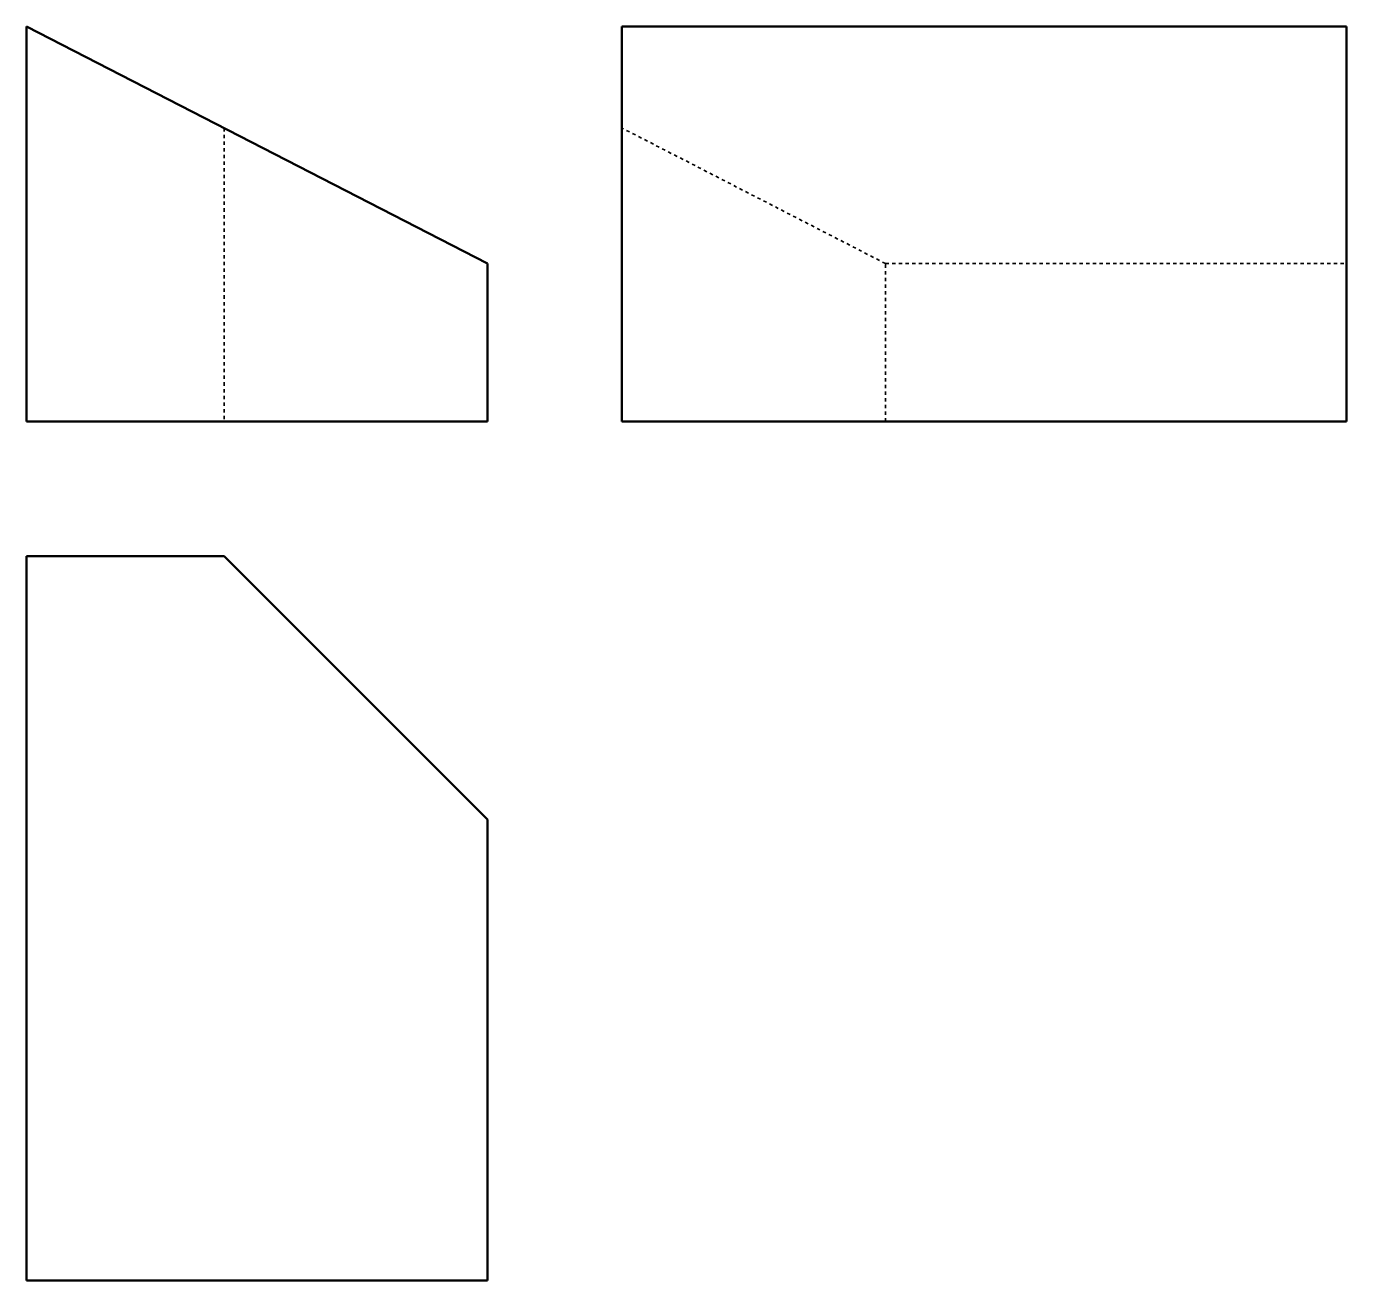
# Model space of a CAD drawing. Header units: millimetres. Extents: x 2.2 to 41.6, y 1.7 to 39.2.
import ezdxf

# ---------------------------------------------------------------- set-up
doc = ezdxf.new("R2010")
doc.units = ezdxf.units.MM
doc.header["$LTSCALE"] = 0.510204
doc.header["$MEASUREMENT"] = 0
doc.linetypes.add('DASHED', pattern=[0.2067, 0.1654, -0.0413])
doc.layers.add('Hidden(Default)', color=7, linetype='DASHED', lineweight=35)
doc.layers.add('Visible(Default)', color=7, linetype='Continuous', lineweight=50)

msp = doc.modelspace()

# ---------------------------------------------------------------- linework, layer by layer
at = {"layer": 'Hidden(Default)', "ltscale": 1.039964}
msp.add_line((8.06, 36.154), (8.06, 27.38), dxfattribs=at)
at = {"layer": 'Hidden(Default)', "ltscale": 1.02142}
msp.add_line((27.825, 32.104), (19.951, 36.154), dxfattribs=at)
at = {"layer": 'Hidden(Default)', "ltscale": 1.119962}
msp.add_line((27.825, 27.38), (27.825, 32.104), dxfattribs=at)
at = {"layer": 'Hidden(Default)', "ltscale": 1.005094}
msp.add_line((27.825, 32.104), (41.605, 32.104), dxfattribs=at)
at = {"layer": 'Visible(Default)'}
for p, q in [((15.934, 32.104), (2.154, 39.191)), ((2.154, 39.191), (2.154, 27.38)), ((19.951, 39.191), (41.605, 39.191)), ((19.951, 39.191), (19.951, 27.38)), ((41.605, 39.191), (41.605, 27.38)), ((15.934, 27.38), (15.934, 32.104)), ((2.154, 27.38), (15.934, 27.38)), ((19.951, 27.38), (41.605, 27.38)), ((8.06, 23.363), (2.154, 23.363)), ((2.154, 23.363), (2.154, 1.709)), ((15.934, 15.489), (8.06, 23.363)), ((15.934, 15.489), (15.934, 1.709)), ((15.934, 1.709), (2.154, 1.709))]:
    msp.add_line(p, q, dxfattribs=at)

doc.saveas('drawing.dxf')
